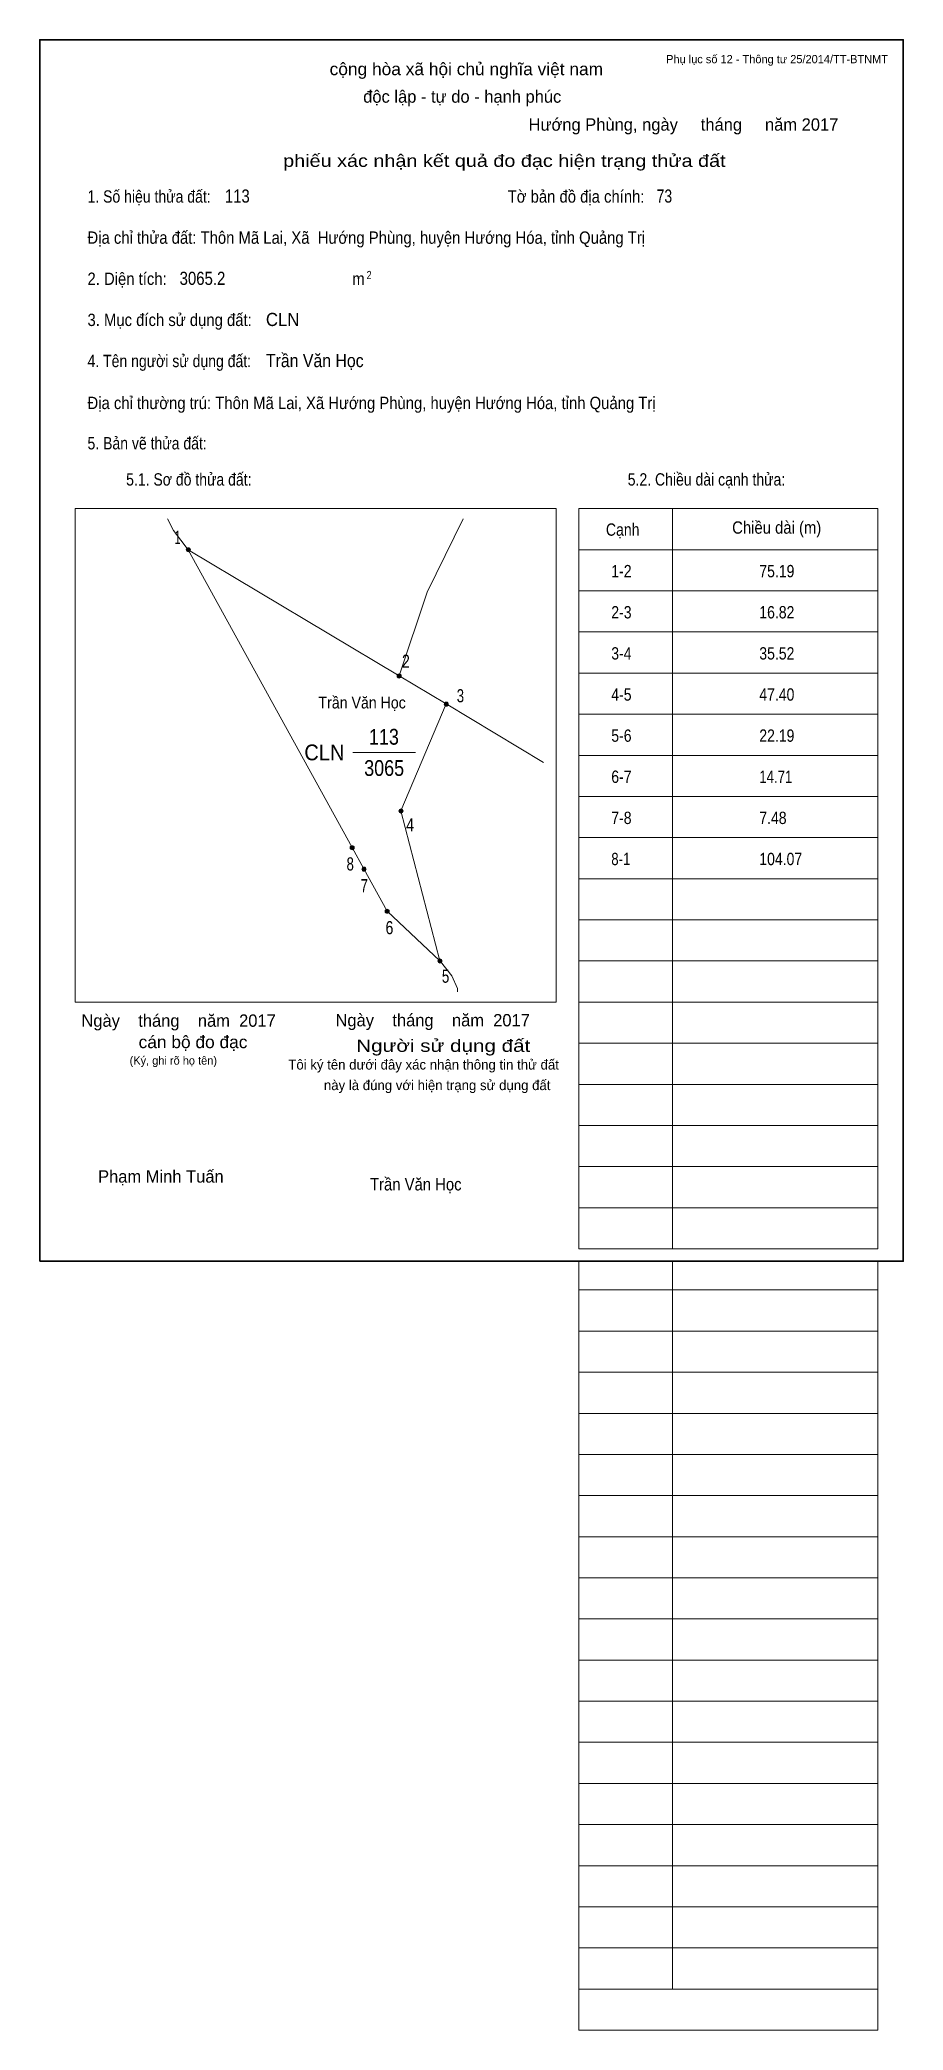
# Model space of a CAD drawing. Header units: centimetres. Extents: x 0 to 21, y -18.7 to 29.7.
import ezdxf
from ezdxf.enums import TextEntityAlignment as Align

# ---------------------------------------------------------------- set-up
doc = ezdxf.new("R2010")
doc.units = ezdxf.units.CM
doc.header["$LTSCALE"] = 0.12
for name, color, linetype in [('2', 7, 'Continuous'), ('30', 7, 'Continuous'), ('34', 7, 'Continuous')]:
    doc.layers.add(name, color=color, linetype=linetype)
for name, color, linetype, lineweight in [('32', 7, 'Continuous', 13), ('33', 7, 'Continuous', 13), ('6', 7, 'Continuous', 13), ('63', 7, 'Continuous', 13)]:
    doc.layers.add(name, color=color, linetype=linetype, lineweight=lineweight)

msp = doc.modelspace()

# ---------------------------------------------------------------- hatches: boundary and pattern name
at = {"layer": '32'}
for points in [[(3.6635, 17.3, 1), (3.5635, 17.3, 1)], [(8.7898, 14.2302, 1), (8.6898, 14.2302, 1)], [(9.9365, 13.5436, 1), (9.8365, 13.5436, 1)], [(8.8343, 10.9451, 1), (8.7343, 10.9451, 1)], [(7.6479, 10.0535, 1), (7.5479, 10.0535, 1)], [(7.9348, 9.533, 1), (7.8348, 9.533, 1)], [(8.4982, 8.5087, 1), (8.3982, 8.5087, 1)], [(9.7824, 7.3, 1), (9.6824, 7.3, 1)]]:
    msp.add_hatch(color=256, dxfattribs=at).paths.add_polyline_path(points)

# ---------------------------------------------------------------- linework, layer by layer
for centre in [(3.6135, 17.3), (8.7398, 14.2302), (9.8865, 13.5436), (8.7843, 10.9451), (7.5979, 10.0535), (7.8848, 9.533), (8.4482, 8.5087), (9.7324, 7.3)]:
    msp.add_circle(centre, 0.05, dxfattribs=at)
at = {"layer": '33'}
msp.add_line((7.61, 12.37), (9.14, 12.37), dxfattribs=at)
at = {"layer": '6'}
for points in [[(3.11, 18.05), (3.25, 17.77), (3.61, 17.3)], [(10.3, 18.05), (9.42, 16.27), (8.74, 14.23)], [(12.25, 12.13), (9.88, 13.55), (8.74, 14.23), (3.61, 17.3)], [(3.61, 17.3), (7.6, 10.06), (7.88, 9.54)], [(9.88, 13.55), (8.78, 10.95), (9.73, 7.3)], [(9.73, 7.3), (8.45, 8.51), (7.88, 9.54)], [(10.16, 6.55), (10.16, 6.63), (10.02, 6.94), (9.75, 7.29), (9.73, 7.3)]]:
    msp.add_lwpolyline(points, dxfattribs=at)
at = {"layer": '63'}
for p, q in [((0.86, 18.3), (12.56, 18.3)), ((0.86, 6.3), (0.86, 18.3)), ((12.56, 6.3), (12.56, 18.3)), ((13.11, 18.3), (20.38, 18.3)), ((13.11, 0.3), (13.11, 18.3)), ((15.39, 0.3), (15.39, 18.3)), ((20.38, 0.3), (20.38, 18.3)), ((13.11, 17.3), (20.38, 17.3)), ((13.11, 16.3), (20.38, 16.3)), ((13.11, 15.3), (20.38, 15.3)), ((13.11, 14.3), (20.38, 14.3)), ((13.11, 13.3), (20.38, 13.3)), ((13.11, 12.3), (20.38, 12.3)), ((13.11, 11.3), (20.38, 11.3)), ((13.11, 10.3), (20.38, 10.3)), ((13.11, 9.3), (20.38, 9.3)), ((13.11, 8.3), (20.38, 8.3)), ((13.11, 7.3), (20.38, 7.3)), ((0.86, 6.3), (12.56, 6.3)), ((13.11, 6.3), (20.38, 6.3)), ((13.11, 5.3), (20.38, 5.3)), ((13.11, 4.3), (20.38, 4.3)), ((13.11, 3.3), (20.38, 3.3)), ((13.11, 2.3), (20.38, 2.3)), ((13.11, 1.3), (20.38, 1.3)), ((13.11, 0.3), (20.38, 0.3)), ((13.11, -18.7), (13.11, 0)), ((15.39, -17.7), (15.39, 0)), ((20.38, -18.7), (20.38, 0)), ((13.11, -0.7), (20.38, -0.7)), ((13.11, -0.7), (20.38, -0.7)), ((13.11, -1.7), (20.38, -1.7)), ((13.11, -2.7), (20.38, -2.7)), ((13.11, -3.7), (20.38, -3.7)), ((13.11, -4.7), (20.38, -4.7)), ((13.11, -5.7), (20.38, -5.7)), ((13.11, -6.7), (20.38, -6.7)), ((13.11, -7.7), (20.38, -7.7)), ((13.11, -8.7), (20.38, -8.7)), ((13.11, -9.7), (20.38, -9.7)), ((13.11, -10.7), (20.38, -10.7)), ((13.11, -11.7), (20.38, -11.7)), ((13.11, -12.7), (20.38, -12.7)), ((13.11, -13.7), (20.38, -13.7)), ((13.11, -14.7), (20.38, -14.7)), ((13.11, -15.7), (20.38, -15.7)), ((13.11, -16.7), (20.38, -16.7)), ((13.11, -17.7), (20.38, -17.7)), ((13.11, -18.7), (20.38, -18.7))]:
    msp.add_line(p, q, dxfattribs=at)
at = {"layer": '63', "lineweight": 35}
msp.add_lwpolyline([(0, 0), (0, 29.7), (21, 29.7), (21, 0)], close=True, dxfattribs=at)

# ---------------------------------------------------------------- texts
at = {"layer": '2', "width": 0.9}
msp.add_text('Trần Văn Học', height=0.286, dxfattribs=at).set_placement((7.84, 13.44), align=Align.CENTER)
at = {"layer": '30'}
for s, width, p in [('1-2', 0.85, (13.9, 16.63)), ('75.19', 0.85, (17.5, 16.63)), ('2-3', 0.85, (13.9, 15.63)), ('16.82', 0.85, (17.5, 15.63)), ('3-4', 0.85, (13.9, 14.63)), ('35.52', 0.85, (17.5, 14.63)), ('4-5', 0.85, (13.9, 13.63)), ('47.40', 0.85, (17.5, 13.63)), ('5-6', 0.85, (13.9, 12.63)), ('22.19', 0.85, (17.5, 12.63)), ('6-7', 0.85, (13.9, 11.63)), ('14.71', 0.8, (17.5, 11.63)), ('7-8', 0.85, (13.9, 10.63)), ('7.48', 0.85, (17.5, 10.63)), ('8-1', 0.8, (13.9, 9.63)), ('104.07', 0.85, (17.5, 9.63))]:
    msp.add_text(s, height=0.3, dxfattribs=dict(at, width=width)).set_placement(p)
at = {"layer": '32'}
for s, width, p in [('1', 0.65, (3.35, 17.44)), ('2', 0.8, (8.905, 14.43)), ('3', 0.75, (10.23, 13.59)), ('4', 0.8, (9.005, 10.45)), ('8', 0.75, (7.55, 9.5)), ('7', 0.75, (7.89, 8.97)), ('6', 0.8, (8.505, 7.95)), ('5', 0.75, (9.87, 6.77))]:
    msp.add_text(s, height=0.32, dxfattribs=dict(at, width=width)).set_placement(p, align=Align.CENTER)
at = {"layer": '33', "width": 0.85}
for s, p in [('113', (8.37, 12.56)), ('3065', (8.375, 11.8))]:
    msp.add_text(s, height=0.3839, dxfattribs=at).set_placement(p, align=Align.CENTER)
at = {"layer": '33', "width": 0.95}
msp.add_text('CLN', height=0.3839, dxfattribs=at).set_placement((7.41, 12.18), align=Align.RIGHT)
at = {"layer": '34'}
for s, width, p in [('113', 0.85, (4.5, 25.74)), ('73', 0.8, (15, 25.74)), ('3065.2', 0.85, (3.4, 23.74)), ('CLN', 0.95, (5.5, 22.74)), ('Trần Văn Học', 0.9, (5.5, 21.74))]:
    msp.add_text(s, height=0.32, dxfattribs=dict(at, width=width)).set_placement(p)
at = {"layer": '63'}
for s, width, p in [('cộng hòa xã hội chủ nghĩa việt nam', 1.05, (10.375, 28.84)), ('Trần Văn Học', 0.9, (9.145, 1.72))]:
    msp.add_text(s, height=0.3, dxfattribs=dict(at, width=width)).set_placement(p, align=Align.CENTER)
for s, height, p in [('Phụ lục số 12 - Thông tư 25/2014/TT-BTNMT', 0.2, (20.63, 29.13)), ('Ngày    tháng    năm  2017', 0.3, (5.74, 5.7)), ('Ngày    tháng    năm  2017', 0.3, (11.92, 5.71)), ('(Ký, ghi rõ họ tên)', 0.2, (4.31, 4.78))]:
    msp.add_text(s, height=height, dxfattribs=at).set_placement(p, align=Align.RIGHT)
for s, height, p in [('độc lập - tự do - hạnh phúc', 0.3, (10.275, 28.17)), ('Hướng Phùng, ngày     tháng     năm 2017', 0.3, (15.655, 27.49)), ('Tôi ký tên dưới đây xác nhận thông tin thử đất', 0.24, (9.335, 4.66)), ('này là đúng với hiện trạng sử dụng đất', 0.24, (9.665, 4.16)), ('Phạm Minh Tuấn', 0.3, (2.945, 1.91))]:
    msp.add_text(s, height=height, dxfattribs=at).set_placement(p, align=Align.CENTER)
for s, width, p in [('phiếu xác nhận kết quả đo đạc hiện trạng thửa đất', 1.2, (16.68, 26.61)), ('cán bộ đo đạc', 1.05, (5.05, 5.18)), ('Người sử dụng đất', 1.25, (11.93, 5.09))]:
    msp.add_text(s, height=0.3, dxfattribs=dict(at, width=width)).set_placement(p, align=Align.RIGHT)
for s, height, width, p in [('1. Số hiệu thửa đất:', 0.3, 0.85, (1.16, 25.74)), ('Tờ bản đồ địa chính:', 0.3, 0.9, (11.38, 25.74)), ('Địa chỉ thửa đất: Thôn Mã Lai, Xã  Hướng Phùng, huyện Hướng Hóa, tỉnh Quảng Trị', 0.3, 0.9, (1.16, 24.74)), ('2. Diện tích:', 0.3, 0.9, (1.16, 23.74)), ('m', 0.3, 0.9, (7.6, 23.74)), ('2', 0.2, 0.8, (7.95, 23.88)), ('3. Mục đích sử dụng đất:', 0.3, 0.9, (1.16, 22.74)), ('4. Tên người sử dụng đất:', 0.3, 0.85, (1.16, 21.74)), ('Địa chỉ thường trú: Thôn Mã Lai, Xã Hướng Phùng, huyện Hướng Hóa, tỉnh Quảng Trị', 0.3, 0.9, (1.16, 20.72)), ('5. Bản vẽ thửa đất:', 0.3, 0.85, (1.16, 19.74)), ('5.1. Sơ đồ thửa đất:', 0.3, 0.85, (2.1, 18.86)), ('5.2. Chiều dài cạnh thửa:', 0.3, 0.85, (14.3, 18.86)), ('Cạnh', 0.3, 0.85, (13.77, 17.64)), ('Chiều dài (m)', 0.3, 0.9, (16.84, 17.69))]:
    msp.add_text(s, height=height, dxfattribs=dict(at, width=width)).set_placement(p)

doc.saveas('drawing.dxf')
